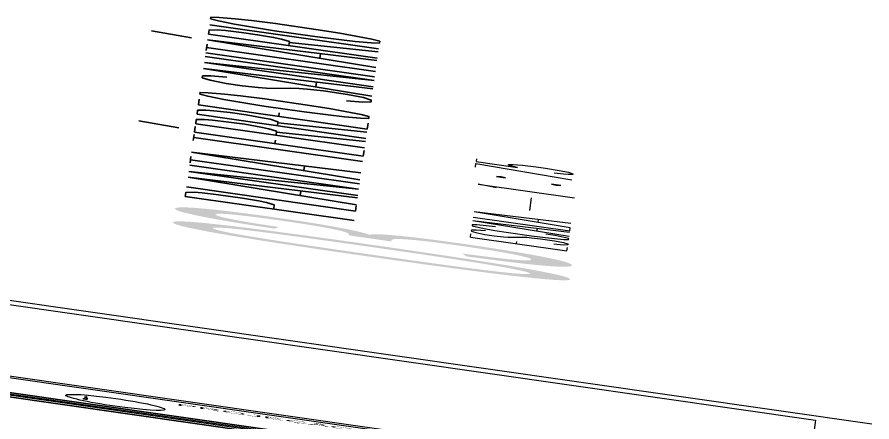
# Model space of a CAD drawing. Header units: millimetres. Extents: x -361192058 to 101130107379, y -14071650034 to 19218552450.
# Drawn here: x -135968.7 to -135833.6, y 40916.4 to 40980.3 of the extents above; entities that cross this region are included whole.
import ezdxf
from ezdxf.enums import TextEntityAlignment as Align

# ---------------------------------------------------------------- set-up
doc = ezdxf.new("R2010")
doc.units = ezdxf.units.MM
doc.header["$LTSCALE"] = 0.5
for name, color, linetype in [('02', 2, 'Continuous'), ('DIVERSOS', 4, 'Continuous'), ('ESQUADRIA', 3, 'Continuous'), ('parede', 2, 'Continuous'), ('PISO', 8, 'Continuous')]:
    doc.layers.add(name, color=color, linetype=linetype)
for name, color, linetype, lineweight in [('E-TXT-G', 3, 'Continuous', 30), ('E-TXT-W', 7, 'Continuous', 15), ('E-TXT-Y', 2, 'Continuous', 40)]:
    doc.layers.add(name, color=color, linetype=linetype, lineweight=lineweight)
doc.styles.add('REG140', font='romans.shx', dxfattribs={"width": 0.8, "height": 0.35})
doc.styles.add('REG80', font='romans.shx', dxfattribs={"width": 0.8, "height": 0.1})
doc.styles.add('SANSSERIF', font='sas_____.pfb', dxfattribs={"height": 1})
doc.styles.add('SANSSERIF2', font='sanssb__.ttf', dxfattribs={"width": 0.8})
doc.styles.get("Standard").update_dxf_attribs({"font": 'txt.shx', "height": 0.12})

# ---------------------------------------------------------------- blocks, each defined once
blk = doc.blocks.new('IND_DES')
at = {"layer": 'E-TXT-W'}
blk.add_line((0.02692, -0.24277), (0.19837, -0.24277), dxfattribs=at)
at = {"layer": 'E-TXT-G', "style": 'REG80', "width": 0.8}
for s, p in [('ESCALA', (-0.44627, -0.28644)), ('1', (0.24256, -0.28644)), (':', (0.39879, -0.27065))]:
    blk.add_text(s, height=0.1, dxfattribs=at).set_placement(p)
blk.add_attdef('ESCALA', (0.48972, -0.28123), '', height=0.1, dxfattribs=at)
at = {"layer": 'E-TXT-W', "style": 'SANSSERIF2', "width": 0.6}
blk.add_attdef('00', text='', height=0.4, dxfattribs=at).set_placement((-0.70829, -0.2881), align=Align.CENTER)
at = {"layer": 'E-TXT-Y', "style": 'REG140', "width": 0.8}
for tag, p in [('PROJETO', (-0.45632, 0.18293)), ('DESENHO', (-0.45821, -0.06584))]:
    blk.add_attdef(tag, p, '', height=0.175, dxfattribs=at)
blk = doc.blocks.new('APROVADO QUADRA 21.2 MBVII')
at = {"layer": '02', "color": 8, "lineweight": 18}
for p, q in [((4006.5417, 2441.3885), (4006.5417, 2447.2885)), ((4007.0417, 2441.3885), (4007.0417, 2447.2885)), ((4006.3917, 2441.3885), (4006.3917, 2444.8885))]:
    blk.add_line(p, q, dxfattribs=at)
at = {"layer": 'DIVERSOS', "color": 8, "lineweight": 18}
for p, q in [((4006.3917, 2444.2385), (4006.3917, 2442.2385)), ((4006.5417, 2444.2385), (4006.5417, 2442.2385))]:
    blk.add_line(p, q, dxfattribs=at)
at = {"layer": 'ESQUADRIA', "color": 8, "lineweight": 18}
for p, q in [((4006.4467, 2442.2385), (4006.4467, 2444.2385)), ((4006.4867, 2442.2385), (4006.4867, 2444.2385))]:
    blk.add_line(p, q, dxfattribs=at)
at = {"layer": 'parede', "color": 8, "lineweight": 18}
for p, q in [((4009.6917, 2448.2385), (4009.6917, 2441.2385)), ((4009.5417, 2448.0885), (4009.5417, 2441.3885)), ((4009.5417, 2441.3885), (4006.5417, 2441.3885))]:
    blk.add_line(p, q, dxfattribs=at)
at = {"layer": 'PISO', "color": 8, "lineweight": 18}
blk.add_line((4007.1117, 2446.1895), (4007.1117, 2441.3885), dxfattribs=at)
blk.add_circle((4006.7222, 2443.2385), 0.1333, dxfattribs=at)
at = {"lineweight": 18}
ref = blk.add_blockref('IND_DES', (4015.2316, 2442.849), dxfattribs=dict(at, xscale=2.591993519999988, yscale=2.591993519999988, zscale=2.591993519999988))
ref.add_attrib('00', '03', dxfattribs={"layer": 'E-TXT-W', "height": 1.0368, "style": 'SANSSERIF', "width": 0.6}).set_placement((4013.3957, 2442.1023), align=Align.CENTER)
ref.add_attrib('DESENHO', 'PLANTA TÉRREO SANITÁRIO', (4014.0439, 2442.6784), dxfattribs={"layer": 'E-TXT-Y', "height": 0.453599, "style": 'REG140', "width": 0.8})
ref.add_attrib('ESCALA', '75', (4016.5009, 2442.1201), dxfattribs={"layer": 'E-TXT-G', "height": 0.2592, "style": 'REG80', "width": 0.8})
at = {"color": 0, "lineweight": 13, "flags": 8}
for p in [(4700.7247, 2280.1125), (4699.5738, 2277.8964), (4702.3546, 2276.195), (4703.6722, 2274.085), (4699.8445, 2272.2194), (4703.0488, 2270.137), (4703.0877, 2267.9803), (4700.6523, 2261.5216), (4700.7007, 2257.1593)]:
    blk.add_attdef('NIVEL', p, '', height=0.075, dxfattribs=at)
for rotation, width, p in [(90, 0.8, (4700.8205, 2275.7521)), (270, 0.6, (4703.8437, 2274.9021)), (90, 0.8, (4701.5575, 2268.5021)), (180, 0.6, (4651.1817, 2236.1931))]:
    blk.add_attdef('$PORTA', text='', height=0.09, rotation=rotation, dxfattribs=dict(at, width=width)).set_placement(p, align=Align.MIDDLE)
for p in [(4654.176, 2240.463), (4648.499, 2240.1923), (4637.8012, 2239.3845), (4633.4388, 2239.3361), (4656.3921, 2239.3121), (4652.4746, 2237.6822), (4646.4166, 2236.988), (4644.2598, 2236.9491), (4650.3646, 2236.3646)]:
    blk.add_attdef('NIVEL', p, '', height=0.075, rotation=270, dxfattribs=at)
at = {"color": 0, "lineweight": 13, "width": 0.8, "flags": 8}
for p in [(4652.0317, 2239.2163), (4644.7817, 2238.4793)]:
    blk.add_attdef('$PORTA', text='', height=0.09, dxfattribs=at).set_placement(p, align=Align.MIDDLE)
at = {"layer": 'DIVERSOS', "color": 8, "lineweight": 18, "insert": (4006.7747, 2443.3248), "char_height": 0.10106, "width": 0.373078, "attachment_point": 1, "rotation": 270}
blk.add_mtext('{\\C3;J5}', dxfattribs=at)
at = {"layer": 'PISO', "color": 8, "lineweight": 18, "style": 'SANSSERIF'}
blk.add_text('PROJEÇÃO DA COBERTA', height=0.062598, rotation=270, dxfattribs=at).set_placement((4006.919, 2443.0784))

msp = doc.modelspace()

# ---------------------------------------------------------------- block references
at = {"layer": '02', "color": 0, "lineweight": 30, "xscale": -4.574818403918471, "yscale": -59.40450511825884, "zscale": 4.574818403918471, "rotation": 261.8606972171988}
msp.add_blockref('APROVADO QUADRA 21.2 MBVII', (5129.041, 2225.201), dxfattribs=at)

doc.saveas('drawing.dxf')
